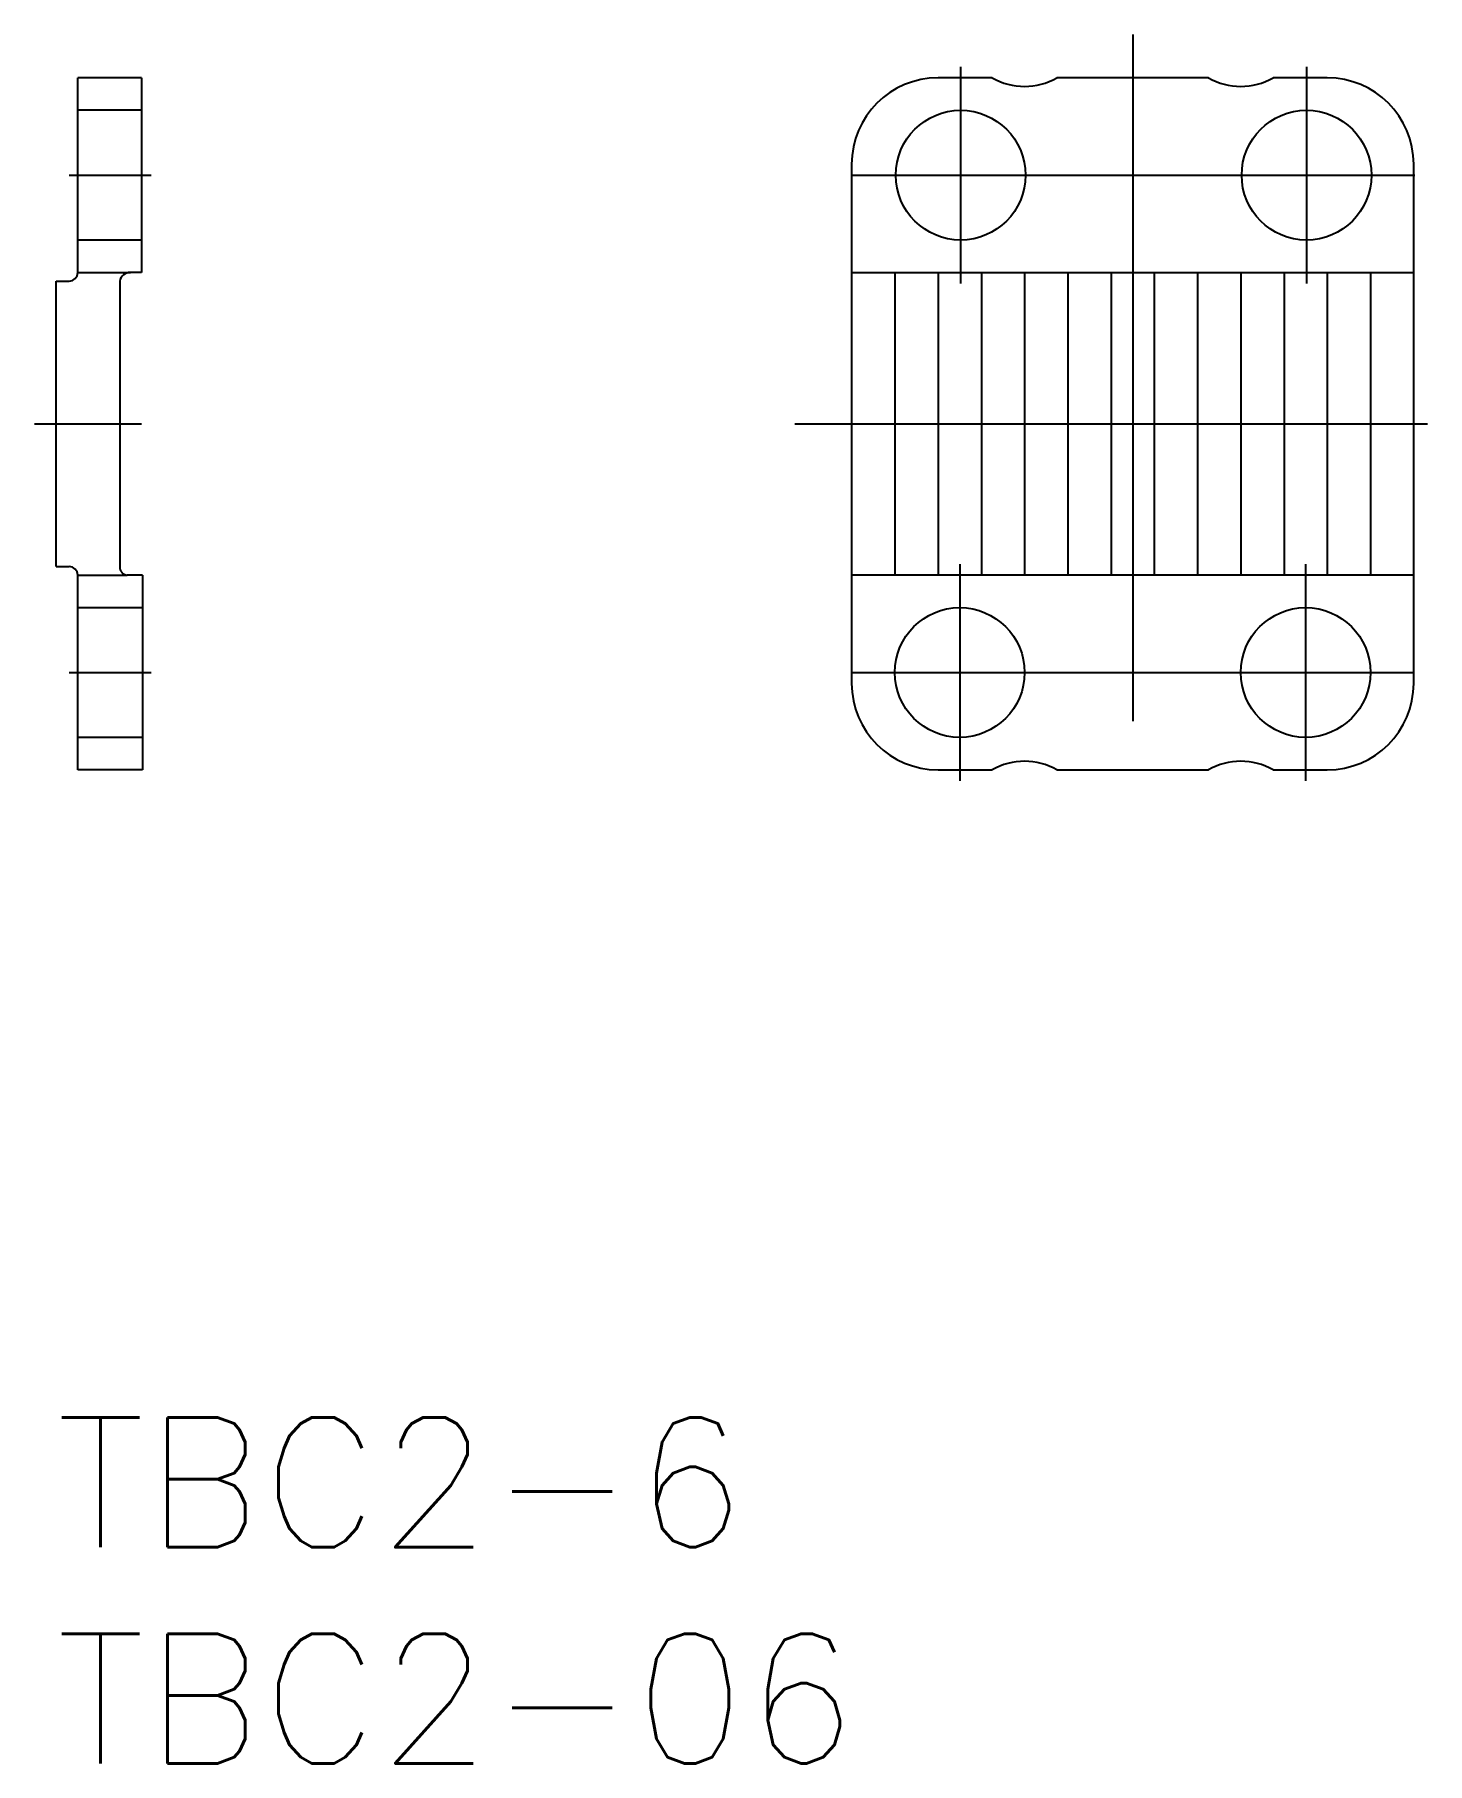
# Model space of a CAD drawing. Extents: x -0.5 to 31.7, y -8 to 32.
import ezdxf

# ---------------------------------------------------------------- set-up
doc = ezdxf.new("R2010")
doc.units = 0
doc.header["$LTSCALE"] = 0.5
doc.linetypes.add('CENTER', pattern=[50.8, 31.75, -6.35, 6.35, -6.35])
doc.linetypes.add('DASHED', pattern=[19.05, 12.7, -6.35])
for name, color, linetype in [('MSM_CENTER', 1, 'CENTER'), ('MSM_CONTINUOUS', 7, 'CONTINUOUS'), ('MSM_DASHED', 4, 'DASHED'), ('MSM_PART_NUMBER', 7, 'CONTINUOUS')]:
    doc.layers.add(name, color=color, linetype=linetype)
doc.styles.get("Standard").update_dxf_attribs({"font": 'txt.shx', "height": 2, "bigfont": 'bigfont.shx'})

# ---------------------------------------------------------------- blocks, each defined once
blk = doc.blocks.new('*U20')
at = {"layer": 'MSM_PART_NUMBER'}
blk.add_text('TBC2-6', height=3, dxfattribs=at).set_placement((0, -3))
blk = doc.blocks.new('*U21')
at = {"layer": 'MSM_PART_NUMBER'}
blk.add_text('TBC2-06', height=3, dxfattribs=at).set_placement((0, -8))

msp = doc.modelspace()

# ---------------------------------------------------------------- linework, layer by layer
at = {"layer": 'MSM_CENTER'}
for p, q in [((24.898, 31.973), (24.898, 13.973)), ((20.919, 31.23), (20.919, 26.214)), ((28.919, 31.23), (28.919, 26.214)), ((0.3, 28.722), (2.2, 28.722)), ((18.411, 28.722), (31.427, 28.722)), ((-0.5, 22.972), (1.97, 22.972)), ((17.081, 22.973), (31.715, 22.973)), ((20.898, 19.731), (20.898, 14.715)), ((28.898, 19.731), (28.898, 14.715)), ((0.3, 17.222), (2.2, 17.222)), ((18.39, 17.223), (31.406, 17.223))]:
    msp.add_line(p, q, dxfattribs=at)
at = {"layer": 'MSM_CONTINUOUS'}
for p, q in [((1.97, 30.972), (0.5, 30.972)), ((0.5, 26.472), (0.5, 30.972)), ((1.97, 30.972), (1.97, 26.472)), ((21.65, 30.973), (20.398, 30.973)), ((26.65, 30.973), (23.146, 30.973)), ((29.398, 30.973), (28.146, 30.973)), ((18.398, 28.973), (18.398, 16.972)), ((31.398, 16.972), (31.398, 28.973)), ((1.97, 26.472), (1.72, 26.472)), ((18.398, 26.473), (31.398, 26.473)), ((19.398, 26.473), (19.398, 19.473)), ((20.398, 26.473), (20.398, 19.473)), ((21.398, 26.473), (21.398, 19.473)), ((22.398, 26.473), (22.398, 19.473)), ((23.398, 26.473), (23.398, 19.473)), ((24.398, 26.473), (24.398, 19.473)), ((25.398, 26.473), (25.398, 19.473)), ((26.398, 26.473), (26.398, 19.473)), ((27.398, 26.473), (27.398, 19.473)), ((28.398, 26.473), (28.398, 19.473)), ((29.398, 26.473), (29.398, 19.473)), ((30.398, 26.473), (30.398, 19.473)), ((0, 19.672), (0, 26.272)), ((0, 26.272), (0.3, 26.272)), ((1.47, 26.272), (1.47, 19.672)), ((0, 19.672), (0.3, 19.672)), ((0.5, 14.972), (0.5, 19.472)), ((2, 19.472), (1.644, 19.472)), ((2, 19.472), (2, 14.972)), ((31.398, 19.473), (18.398, 19.473)), ((2, 14.972), (0.5, 14.972)), ((20.398, 14.972), (21.65, 14.972)), ((23.146, 14.972), (26.65, 14.972)), ((28.146, 14.972), (29.398, 14.972))]:
    msp.add_line(p, q, dxfattribs=at)
for centre in [(20.919, 28.722), (28.919, 28.722), (20.898, 17.223), (28.898, 17.223)]:
    msp.add_circle(centre, 1.5, dxfattribs=at)
for centre, radius, start, end in [((20.398, 28.973), 2, 90, 180), ((22.398, 32.273), 1.5, 240.0761, 299.9264), ((27.398, 32.273), 1.5, 240.0736, 299.9264), ((29.398, 28.973), 2, 0, 90), ((0.3, 26.472), 0.2, 270, 0), ((1.72, 26.216), 0.256, 90, 167.3196), ((0.3, 19.472), 0.2, 0, 90), ((1.672, 19.672), 0.202, 180, 262.0182), ((20.398, 16.972), 2, 180, 270), ((29.398, 16.972), 2, 270, 0), ((22.398, 13.672), 1.5, 60.0736, 119.9264), ((27.398, 13.672), 1.5, 60.0736, 119.9264)]:
    msp.add_arc(centre, radius, start, end, dxfattribs=at)
at = {"layer": 'MSM_DASHED'}
for p, q in [((1.97, 30.222), (0.5, 30.222)), ((1.97, 27.222), (0.5, 27.222)), ((0.5, 26.472), (1.72, 26.472)), ((0.5, 19.472), (1.644, 19.472)), ((2, 18.722), (0.5, 18.722)), ((2, 15.722), (0.5, 15.722))]:
    msp.add_line(p, q, dxfattribs=at)

# ---------------------------------------------------------------- block references
at = {"layer": 'MSM_CONTINUOUS'}
for name in ['*U20', '*U21']:
    msp.add_blockref(name, (0, 0), dxfattribs=at)

doc.saveas('drawing.dxf')
